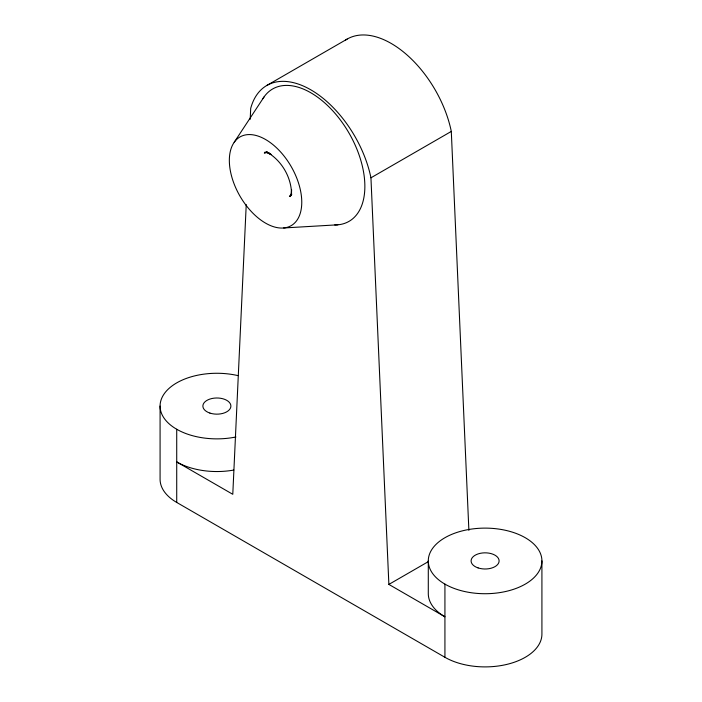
<?xml version="1.0" encoding="UTF-8"?>
<svg xmlns="http://www.w3.org/2000/svg" width="702" height="702" viewBox="0 0 702 702"><rect width="100%" height="100%" fill="white"/><g stroke="black" fill="none" stroke-linecap="round" stroke-linejoin="round"><path stroke-width="1.05" d="M246.235 204.589L232.783 494.296L176.72 461.934A56.818 32.801 0 0 0 233.784 470.059M250.193 119.322L250.702 108.389A88.022 50.825 60 0 1 310.828 89.83A88.022 50.825 60 0 1 370.946 177.808L388.873 584.415L444.928 616.786A56.818 32.801 0 0 1 428.29 593.585L428.29 560.916M290.882 195.472L291.576 189.786L291.514 192.462C290.76 176.816 282.037 161.714 268.875 153.247L271.218 154.528L265.944 152.29L269.112 152.825L264.601 152.378L267.155 152.018M291.62 193.287L290.128 196.595L291.181 195.235M234.196 142.287L264.031 96.955M290.83 195.191L289.417 196.499L291.786 194.296M266.813 85.469L347.165 39.075M370.946 177.808L451.298 131.423A88.022 50.825 60 0 0 406.081 54.133A88.022 50.825 60 0 0 345.437 40.154M388.873 584.415L428.571 561.495M267.085 152.185L264.329 153.036L267.418 152.088M283.661 227.975A51.211 29.572 60 0 0 283.661 155.546A51.211 29.572 60 0 0 229.343 160.398A51.211 29.572 60 0 0 283.661 227.975L337.846 224.798M160.082 406.072L160.082 479.247A56.818 32.801 0 0 0 176.72 502.439L444.928 657.291A56.818 32.801 0 0 0 506.844 664.399A56.818 32.801 0 0 0 541.918 634.099L541.918 560.916A56.818 32.801 0 0 0 456.695 532.511A56.818 32.801 0 0 0 456.695 589.329A56.818 32.801 0 0 0 541.918 560.916M451.298 131.423L468.883 530.379M444.928 584.117L444.928 657.291M176.72 429.264L176.72 502.439M235.951 436.969A56.818 32.801 0 0 1 160.091 405.405A56.818 32.801 0 0 1 238.101 375.64M262.899 98.675A76.421 44.121 60 0 1 349.447 133.828A76.421 44.121 60 0 1 334.74 224.93M209.889 413.074A14.005 8.082 0 0 0 230.897 406.072A14.005 8.082 0 0 0 209.889 399.069A14.005 8.082 0 0 0 209.889 413.074M478.106 567.918A14.005 8.082 0 0 0 499.113 560.916A14.005 8.082 0 0 0 478.106 553.913A14.005 8.082 0 0 0 478.106 567.918"/></g></svg>
